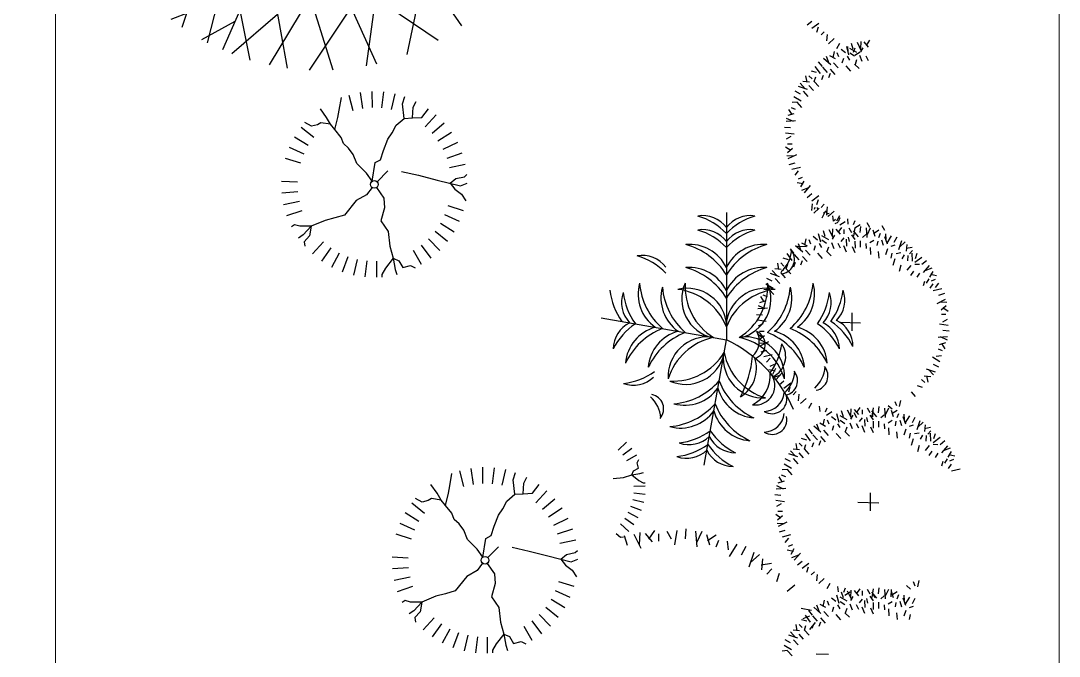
# Model space of a CAD drawing. Header units: millimetres. Extents: x 216896 to 446004, y 63591 to 243769.
# Drawn here: x 393768 to 398583, y 94397 to 97343 of the extents above; entities that cross this region are included whole.
import ezdxf

# ---------------------------------------------------------------- set-up
doc = ezdxf.new("R2010")
doc.units = ezdxf.units.MM
doc.layers.add('green', color=7, linetype='Continuous', true_color=0x45e718)
doc.layers.add('trees', color=7, linetype='Continuous', true_color=0x547000)
doc.layers.add('line pedestr', color=7, linetype='Continuous', lineweight=5, true_color=0x1c1c1c)

# ---------------------------------------------------------------- blocks, each defined once
blk = doc.blocks.new('A$C19F01AD3')
at = {"color": 0}
for p, q in [((-0.115, 0.8195), (-0.2202, 0.9202)), ((-0.1988, 0.7618), (-0.1968, 0.9257)), ((-0.0031, 0.0658), (-0.1325, 0.9375)), ((-0.108, 0.7723), (-0.021, 0.9474)), ((0.0363, 0.7514), (-0.0938, 0.9425)), ((-0.071, 0.5232), (0.1249, 0.9402)), ((0.181, 0.5052), (0.0552, 0.9465)), ((0.301, 0.652), (0.208, 0.9258)), ((-0.0951, 0.6858), (-0.3546, 0.876)), ((-0.2838, 0.5658), (-0.306, 0.8946)), ((0.1385, 0.654), (0.2952, 0.9022)), ((-0.4103, 0.6563), (-0.4126, 0.8497)), ((-0.03, 0.2473), (0.4513, 0.8357)), ((0.3268, 0.1707), (0.4151, 0.8542)), ((-0.2806, 0.1368), (-0.4886, 0.8076)), ((-0.2916, 0.6819), (-0.4443, 0.8332)), ((-0.0528, 0.4005), (-0.5569, 0.7611)), ((0.5367, 0.4481), (0.5546, 0.7713)), ((-0.4267, 0.6081), (-0.6446, 0.6871)), ((-0.4229, 0.2018), (-0.6254, 0.7049)), ((0.3812, 0.5917), (0.6555, 0.6877)), ((0.4472, 0.3719), (0.7276, 0.6108)), ((-0.5373, 0.486), (-0.7796, 0.5255)), ((-0.6028, 0.3777), (-0.7624, 0.5507)), ((0.6097, 0.3613), (0.7917, 0.5249)), ((0.5807, 0.4856), (0.8119, 0.4929)), ((-0.365, 0.4089), (-0.8738, 0.3422)), ((0.0573, 0.0325), (0.8437, 0.4357)), ((-0.0562, 0.0344), (-0.8508, 0.3971)), ((0.3536, 0.3779), (0.8849, 0.3435)), ((-0.5139, 0.2433), (-0.9254, 0.1458)), ((0.4811, 0.2498), (0.9352, 0.1575)), ((0.4377, 0.069), (0.9199, 0.2325)), ((-0.6488, -0.0235), (-0.9173, 0.1921)), ((-0.1907, 0.0958), (-0.9302, -0.0968)), ((0.172, 0.0913), (0.9473, 0.0262)), ((0.542, 0.0602), (0.8997, -0.2902)), ((-0.5188, 0.0103), (-0.7855, -0.5045)), ((0.0581, -0.031), (0.7736, -0.5391)), ((-0.0477, -0.0455), (-0.672, -0.6476)), ((0.6596, -0.055), (0.9435, -0.0799)), ((-0.6229, -0.1906), (-0.9163, -0.1848)), ((-0.7388, -0.1883), (-0.8739, -0.3298)), ((0.2499, -0.1672), (0.3177, -0.8824)), ((0.3513, -0.2392), (0.9255, -0.1961)), ((-0.222, -0.2136), (0.1006, -0.9308)), ((0.592, -0.2211), (0.8318, -0.4462)), ((-0.6952, -0.3301), (-0.8913, -0.2802)), ((-0.3305, -0.3182), (-0.818, -0.4501)), ((0.4467, -0.307), (0.8642, -0.3812)), ((0.5127, -0.3538), (0.6746, -0.6569)), ((-0.5445, -0.3761), (-0.6362, -0.6828)), ((-0.4398, -0.4237), (-0.5037, -0.7859)), ((-0.1346, -0.408), (0.3943, -0.8517)), ((0.2761, -0.4442), (0.8082, -0.4868)), ((0.4264, -0.4562), (0.5216, -0.7817)), ((-0.5789, -0.4913), (-0.7533, -0.5512)), ((-0.0916, -0.5036), (-0.3906, -0.8481)), ((0.282, -0.5056), (0.1962, -0.9162)), ((-0.1578, -0.5799), (-0.5512, -0.7532)), ((0.2893, -0.5824), (0.5833, -0.7377)), ((0.4576, -0.5627), (0.7241, -0.6029)), ((-0.0184, -0.6664), (-0.1536, -0.922)), ((0.1476, -0.6448), (0.0156, -0.9355)), ((-0.393, -0.6835), (-0.3705, -0.8571)), ((-0.2452, -0.6806), (-0.2392, -0.9032)), ((-0.0657, -0.756), (-0.2808, -0.8909))]:
    blk.add_line(p, q, dxfattribs=at)
blk.add_circle((0, 0), 0.0659, dxfattribs=at)

msp = doc.modelspace()

# ---------------------------------------------------------------- linework, layer by layer
at = {"layer": 'green'}
for p, q in [((395244.4, 96929), (395254.2, 96987.6)), ((395288.6, 96999), (395308.2, 96926.8)), ((395341.5, 97010.6), (395351.8, 96936.5)), ((395395.4, 97015.5), (395396.4, 96940.7)), ((395449.5, 97013.6), (395441.1, 96939.3)), ((395502.9, 97004.9), (395485.3, 96932.2)), ((395537.1, 96958.3), (395549.1, 96991.7)), ((395185.9, 96895.2), (395156.8, 96935.4)), ((395546.1, 96890.7), (395537.1, 96958.3)), ((395584.4, 96892.9), (395586.6, 96942.5)), ((395586.6, 96942.5), (395601.7, 96969.4)), ((395627.2, 96895.2), (395657.8, 96935.4)), ((395203.9, 96863.7), (395185.9, 96895.2)), ((395224.2, 96838.9), (395237.7, 96895.2)), ((395237.7, 96895.2), (395244.4, 96929)), ((395507.8, 96859.2), (395546.1, 96890.7)), ((395546.1, 96890.7), (395584.4, 96892.9)), ((395584.4, 96892.9), (395627.2, 96895.2)), ((395693.6, 96906.9), (395643.1, 96851.7)), ((395067.8, 96850.1), (395126, 96803.2)), ((395116.1, 96854.7), (395085.3, 96871.1)), ((395143.1, 96861.4), (395116.1, 96854.7)), ((395158.9, 96870.4), (395143.1, 96861.4)), ((395203.9, 96863.7), (395158.9, 96870.4)), ((395224.2, 96838.9), (395203.9, 96863.7)), ((395253.4, 96802.8), (395224.2, 96838.9)), ((395489.8, 96823.1), (395507.8, 96859.2)), ((395731.7, 96868.5), (395674.7, 96820)), ((395037.2, 96805.5), (395100.9, 96766.2)), ((395264.7, 96773.6), (395253.4, 96802.8)), ((395449.3, 96742), (395469.6, 96793.8)), ((395469.6, 96793.8), (395489.8, 96823.1)), ((395764.7, 96825.6), (395702.1, 96784.7)), ((395012.4, 96757.3), (395080.5, 96726.3)), ((395287.2, 96753.3), (395264.7, 96773.6)), ((395309.7, 96724), (395287.2, 96753.3)), ((395435.8, 96699.2), (395449.3, 96742)), ((395792.1, 96778.9), (395724.8, 96746.2)), ((394993.9, 96706.5), (395065.3, 96684.3)), ((395325.5, 96681.2), (395309.7, 96724)), ((395411, 96685.7), (395435.8, 96699.2)), ((395813.4, 96729.1), (395742.6, 96705.1)), ((395370.5, 96636.2), (395325.5, 96681.2)), ((395397, 96599.1), (395411, 96685.7)), ((395419.8, 96597.2), (395469.6, 96647.4)), ((395532.6, 96645.2), (395611.4, 96627.1)), ((395828.3, 96677.1), (395755, 96662.1)), ((394976.6, 96599.8), (395051.3, 96596.1)), ((395397, 96599.1), (395370.5, 96636.2)), ((395611.4, 96627.1), (395699.2, 96604.6)), ((395699.2, 96604.6), (395807.3, 96577.6)), ((395759.1, 96589.7), (395784.8, 96611.4)), ((395784.8, 96611.4), (395825.3, 96620.4)), ((395825.3, 96620.4), (395836, 96630.1)), ((394978.1, 96545.7), (395052.7, 96551.4)), ((395396.5, 96570.6), (395370.5, 96537)), ((395417.5, 96570.1), (395451.6, 96521.3)), ((395759.1, 96589.7), (395780.3, 96561.8)), ((395780.3, 96561.8), (395811.8, 96539.3)), ((395807.3, 96577.6), (395838.3, 96590.3)), ((394986.3, 96492.2), (395059.7, 96507.2)), ((395323.2, 96510), (395269.2, 96442.4)), ((395370.5, 96537), (395323.2, 96510)), ((395451.6, 96521.3), (395453.8, 96476.2)), ((395811.8, 96539.3), (395831.5, 96508)), ((395001.2, 96440.2), (395072.1, 96464.2)), ((395453.8, 96476.2), (395438, 96415.4)), ((395820.8, 96462.8), (395749.3, 96485)), ((397039.6, 96454.1), (397039.6, 95864)), ((397448.3, 96469.8), (397451.6, 96478.4)), ((397463.5, 96466.2), (397462.4, 96477.1)), ((397501.8, 96460.6), (397490.6, 96450.3)), ((397505.7, 96455.1), (397504.4, 96441.7)), ((395179.1, 96417.7), (395113.8, 96390.6)), ((395224.2, 96428.9), (395179.1, 96417.7)), ((395269.2, 96442.4), (395224.2, 96428.9)), ((395438, 96415.4), (395471.8, 96365.9)), ((395802.3, 96412), (395734.2, 96443)), ((397516.6, 96449.6), (397503.9, 96447.2)), ((397510.8, 96436.3), (397517.1, 96442.9)), ((397536.1, 96415.2), (397545.6, 96423.1)), ((397556.7, 96407.3), (397542.5, 96402)), ((395037.3, 96397.4), (395023.8, 96388)), ((395062.1, 96390.6), (395037.3, 96397.4)), ((395113.8, 96390.6), (395062.1, 96390.6)), ((395113.8, 96390.6), (395077.8, 96350.1)), ((395113.8, 96390.6), (395107.1, 96345.6)), ((395471.8, 96365.9), (395478.6, 96298.3)), ((395746.9, 96319.2), (395688.7, 96366.1)), ((395777.5, 96363.8), (395713.8, 96403.1)), ((395077.8, 96350.1), (395055.5, 96335.6)), ((395107.1, 96345.6), (395082.3, 96318.6)), ((395082.3, 96318.6), (395085.3, 96298.1)), ((395121.1, 96262.4), (395171.6, 96317.6)), ((395711, 96278.7), (395659.1, 96332.6)), ((395163.7, 96229.1), (395206.9, 96290.2)), ((395210.2, 96201.3), (395245.4, 96267.4)), ((395478.6, 96298.3), (395494.3, 96242)), ((395625.4, 96212.8), (395588.5, 96277.9)), ((395670.2, 96243.1), (395625.5, 96303)), ((397411.1, 96295.2), (397368.4, 96296.5)), ((395259.8, 96179.7), (395286.5, 96249.6)), ((395311.7, 96164.4), (395329.4, 96237.1)), ((395365.2, 96155.7), (395373.6, 96230)), ((395419.3, 96153.8), (395418.3, 96228.6)), ((395494.3, 96242), (395458.3, 96196.9)), ((395494.3, 96242), (395503.3, 96190.2)), ((395494.3, 96242), (395521.3, 96230.7)), ((395521.3, 96230.7), (395539.4, 96199.2)), ((395442.5, 96167.6), (395441.6, 96155)), ((395458.3, 96196.9), (395442.5, 96167.6)), ((395503.3, 96190.2), (395511, 96166.3)), ((395539.4, 96199.2), (395575.4, 96208.2)), ((395575.4, 96208.2), (395596.8, 96197.5)), ((396458.4, 95966.5), (397039.6, 95864)), ((396937.1, 95282.9), (397039.6, 95864)), ((395801.7, 95256.2), (395821.2, 95183.9)), ((395854.6, 95267.8), (395864.9, 95193.7)), ((395908.5, 95272.7), (395909.4, 95197.8)), ((395962.6, 95270.8), (395954.1, 95196.4)), ((396016, 95262.1), (395998.3, 95189.4)), ((396050.2, 95215.4), (396062.2, 95248.8)), ((395757.5, 95186.1), (395767.2, 95244.7)), ((396059.2, 95147.8), (396050.2, 95215.4)), ((396099.7, 95199.6), (396114.8, 95226.5)), ((395698.9, 95152.3), (395669.8, 95192.5)), ((395716.9, 95120.8), (395698.9, 95152.3)), ((395737.2, 95096), (395750.7, 95152.3)), ((395750.7, 95152.3), (395757.5, 95186.1)), ((396097.4, 95150.1), (396099.7, 95199.6)), ((396097.4, 95150.1), (396140.2, 95152.3)), ((396140.2, 95152.3), (396170.9, 95192.6)), ((396206.7, 95164), (396156.1, 95108.8)), ((395580.8, 95107.3), (395639.1, 95060.3)), ((395629.1, 95111.8), (395598.3, 95128.2)), ((395656.2, 95118.6), (395629.1, 95111.8)), ((395671.9, 95127.6), (395656.2, 95118.6)), ((395716.9, 95120.8), (395671.9, 95127.6)), ((395737.2, 95096), (395716.9, 95120.8)), ((396002.9, 95080.3), (396020.9, 95116.3)), ((396020.9, 95116.3), (396059.2, 95147.8)), ((396059.2, 95147.8), (396097.4, 95150.1)), ((396244.8, 95125.6), (396187.7, 95077.2)), ((395550.2, 95062.6), (395613.9, 95023.3)), ((395766.5, 95060), (395737.2, 95096)), ((395777.7, 95030.7), (395766.5, 95060)), ((395982.6, 95051), (396002.9, 95080.3)), ((396277.8, 95082.7), (396215.1, 95041.8)), ((395525.5, 95014.5), (395593.6, 94983.5)), ((395800.2, 95010.4), (395777.7, 95030.7)), ((395822.8, 94981.2), (395800.2, 95010.4)), ((395962.3, 94999.2), (395982.6, 95051)), ((396305.2, 95036), (396237.9, 95003.3)), ((395506.9, 94963.6), (395578.4, 94941.4)), ((395838.5, 94938.4), (395822.8, 94981.2)), ((395948.8, 94956.4), (395962.3, 94999.2)), ((396326.5, 94986.3), (396255.6, 94962.2)), ((395883.6, 94893.3), (395838.5, 94938.4)), ((395910.1, 94856.2), (395924.1, 94942.9)), ((395924.1, 94942.9), (395948.8, 94956.4)), ((396341.4, 94934.2), (396268.1, 94919.3)), ((395910.1, 94856.2), (395883.6, 94893.3)), ((395932.9, 94854.4), (395982.6, 94904.6)), ((396045.7, 94902.3), (396124.5, 94884.3)), ((396124.5, 94884.3), (396212.3, 94861.8)), ((396272.1, 94846.8), (396297.8, 94868.5)), ((396297.8, 94868.5), (396338.3, 94877.5)), ((396338.3, 94877.5), (396349, 94887.3)), ((395489.6, 94857), (395564.4, 94853.2)), ((395909.5, 94827.8), (395883.6, 94794.2)), ((395930.5, 94827.3), (395964.6, 94778.4)), ((396212.3, 94861.8), (396320.3, 94834.7)), ((396272.1, 94846.8), (396293.3, 94819)), ((396293.3, 94819), (396324.8, 94796.4)), ((396320.3, 94834.7), (396351.4, 94847.5)), ((395491.1, 94802.8), (395565.7, 94808.5)), ((395836.3, 94767.2), (395782.2, 94699.6)), ((395883.6, 94794.2), (395836.3, 94767.2)), ((395964.6, 94778.4), (395966.9, 94733.4)), ((396324.8, 94796.4), (396344.6, 94765.2)), ((395499.4, 94749.4), (395572.7, 94764.3)), ((395514.3, 94697.3), (395585.2, 94721.4)), ((395966.9, 94733.4), (395951.1, 94672.6)), ((396333.9, 94720), (396262.4, 94742.2)), ((395692.2, 94674.8), (395626.9, 94647.8)), ((395737.2, 94686.1), (395692.2, 94674.8)), ((395782.2, 94699.6), (395737.2, 94686.1)), ((395951.1, 94672.6), (395984.9, 94623)), ((396315.3, 94669.1), (396247.2, 94700.1)), ((395550.3, 94654.5), (395536.8, 94645.2)), ((395575.1, 94647.8), (395550.3, 94654.5)), ((395626.9, 94647.8), (395575.1, 94647.8)), ((395626.9, 94647.8), (395590.9, 94607.2)), ((395626.9, 94647.8), (395620.1, 94602.7)), ((395984.9, 94623), (395991.6, 94555.4)), ((396260, 94576.3), (396201.7, 94623.3)), ((396290.6, 94621), (396226.9, 94660.3)), ((395590.9, 94607.2), (395568.6, 94592.8)), ((395620.1, 94602.7), (395595.4, 94575.7)), ((395595.4, 94575.7), (395598.4, 94555.2)), ((395634.1, 94519.5), (395684.6, 94574.7)), ((396224, 94535.9), (396172.1, 94589.8)), ((395676.8, 94486.2), (395720, 94547.3)), ((395991.6, 94555.4), (396007.4, 94499.1)), ((396138.4, 94470), (396101.5, 94535.1)), ((396183.3, 94500.2), (396138.5, 94560.2)), ((395723.3, 94458.5), (395758.5, 94524.5)), ((395772.9, 94436.8), (395799.5, 94506.7)), ((395824.8, 94421.5), (395842.5, 94494.2)), ((395878.2, 94412.8), (395886.6, 94487.2)), ((395932.3, 94410.9), (395931.3, 94485.8)), ((396007.4, 94499.1), (395971.4, 94454.1)), ((396007.4, 94499.1), (396016.4, 94447.3)), ((396007.4, 94499.1), (396034.4, 94487.8)), ((396034.4, 94487.8), (396052.4, 94456.3)), ((395971.4, 94454.1), (395955.6, 94424.8)), ((396016.4, 94447.3), (396024, 94423.4)), ((396052.4, 94456.3), (396088.4, 94465.3)), ((396088.4, 94465.3), (396109.8, 94454.6)), ((395955.6, 94424.8), (395954.6, 94412.1))]:
    msp.add_line(p, q, dxfattribs=at)
for centre in [(395407.3, 96584.7), (395920.4, 94841.8)]:
    msp.add_circle(centre, 17.7, dxfattribs=at)
for centre, radius, start, end in [((396929.8, 96303.7), 136.2, 36.2899, 99.6243), ((396819.3, 96144.2), 306.6, 44.0763, 73.3793), ((397149.3, 96303.7), 136.2, 80.3757, 143.71), ((397259.8, 96144.2), 306.6, 106.6206, 135.9237), ((396929.8, 96238.7), 136.2, 36.2899, 99.6243), ((396819.3, 96079.2), 306.6, 44.0763, 73.3793), ((397149.3, 96238.7), 136.2, 80.3757, 143.71), ((397259.8, 96079.2), 306.6, 106.6206, 135.9237), ((396868.9, 96118.1), 188.6, 25.2489, 95.3937), ((396769.6, 96000.4), 316.2, 31.3712, 75.0365), ((397210.2, 96118.1), 188.6, 84.6063, 154.7511), ((397309.5, 96000.4), 316.2, 104.9634, 148.6288), ((397195.4, 96290.4), 147.6, 311.7893, 355.382), ((397287.3, 96236.7), 67.9, 281.2524, 40.258), ((396648.7, 96119.5), 136.2, 36.2899, 99.6243), ((396538.3, 95960), 306.6, 44.0763, 73.3793), ((396868.9, 96010.8), 188.6, 25.2489, 95.3937), ((396769.6, 95893.1), 316.2, 31.3712, 75.0365), ((397210.2, 96010.8), 188.6, 84.6063, 154.7511), ((397309.5, 95893.1), 316.2, 104.9634, 148.6288), ((396819, 96076.2), 188.6, 164.6063, 234.7511), ((396952.1, 96153.6), 316.2, 184.9634, 228.6288), ((397016.8, 96053.1), 183.9, 156.3654, 256.574), ((397126.1, 96111.3), 278.2, 176.8122, 238.3335), ((396953, 96111.3), 278.2, 301.6664, 3.1878), ((397062.3, 96053.1), 183.9, 283.4259, 23.6346), ((397127, 96153.6), 316.2, 311.3712, 355.0365), ((397260.1, 96076.2), 188.6, 305.2489, 15.3937), ((396803.9, 96129.2), 306.6, 186.6206, 215.9237), ((396689.6, 96037.2), 136.2, 160.3757, 223.71), ((396865.9, 96118.3), 306.6, 186.6206, 215.9237), ((396924.7, 96057.5), 188.6, 164.6063, 234.7511), ((397057.9, 96135), 316.2, 184.9634, 228.6288), ((396857.4, 95919.2), 183.9, 3.4259, 103.6346), ((396781, 95821.7), 278.2, 21.6664, 83.1878), ((397221.7, 95919.2), 183.9, 76.3654, 176.574), ((397298.1, 95821.7), 278.2, 96.8122, 158.3335), ((397021.3, 96135), 316.2, 311.3712, 355.0365), ((397154.4, 96057.5), 188.6, 305.2489, 15.3937), ((397213.2, 96118.3), 306.6, 324.0763, 353.3793), ((397389.5, 96037.2), 136.2, 316.2899, 19.6243), ((397276.1, 96129.4), 306.6, 324.0763, 353.3793), ((397452.4, 96048.3), 136.2, 316.2899, 19.6243), ((396651.5, 95821), 136.2, 116.2899, 179.6243), ((396789.4, 95684.5), 306.6, 124.0763, 153.3793), ((396759.7, 95740.1), 188.6, 105.2489, 175.3937), ((397319.4, 95740.1), 188.6, 4.6063, 74.7511), ((397289.7, 95684.5), 306.6, 26.6206, 55.9237), ((397427.6, 95821), 136.2, 0.3757, 63.71), ((397352.6, 95695.6), 306.6, 26.6206, 55.9237), ((397490.5, 95832.1), 136.2, 0.3757, 63.71), ((396858.4, 95621.8), 316.2, 111.3712, 155.0365), ((396865.4, 95721.5), 188.6, 105.2489, 175.3937), ((396964.1, 95603.2), 316.2, 111.3712, 155.0365), ((396953.6, 95694.2), 183.9, 83.4259, 183.6346), ((397036.3, 95602.1), 278.2, 101.6664, 163.1878), ((397042.8, 95602.1), 278.2, 16.8122, 78.3335), ((397125.5, 95694.2), 183.9, 356.3654, 96.574), ((397100.3, 95857.1), 92.1, 311.3306, 29.5602), ((397153.2, 95841.9), 66.4, 284.8721, 65.7742), ((397115, 95603.2), 316.2, 24.9634, 68.6288), ((397213.7, 95721.5), 188.6, 4.6063, 74.7511), ((397220.7, 95621.8), 316.2, 24.9634, 68.6288), ((396765.3, 95288.6), 637.5, 23.3415, 64.5228), ((397003.6, 95884.1), 295, 324.1058, 352.4241), ((397212.1, 95786.4), 102.6, 295.5966, 35.0134), ((396792.3, 95950.6), 278.2, 266.8122, 328.3335), ((396850.5, 95841.3), 183.9, 246.3654, 346.574), ((397209.4, 95778), 183.9, 173.4259, 273.6346), ((397301.5, 95860.8), 278.2, 191.6664, 253.1878), ((396664.9, 95834.9), 498.5, 331.8609, 354.5992), ((397026.5, 95731.3), 152.8, 300.6327, 18.5523), ((397350.7, 95750.4), 147.6, 311.7893, 355.382), ((397442.6, 95696.7), 67.9, 281.2524, 40.258), ((396527.2, 95966.1), 306.6, 276.6206, 305.9237), ((396608.3, 95789.9), 136.2, 250.3757, 313.71), ((397095.6, 95695.6), 147.5, 295.9029, 6.2463), ((397174.1, 95652.2), 90.4, 261.0237, 41.1256), ((397210.2, 95728.3), 147.6, 311.7893, 355.382), ((397302.1, 95674.5), 67.9, 281.2524, 40.258), ((396768.6, 95882.3), 316.2, 274.9634, 318.6288), ((396846.1, 95749.2), 188.6, 254.6063, 324.7511), ((397182.1, 95689.9), 188.6, 195.2489, 265.3937), ((397300.4, 95788.6), 316.2, 201.3712, 245.0365), ((396588.9, 95489.8), 147.6, 4.618, 48.2106), ((396680.8, 95543.6), 67.9, 319.742, 78.7475), ((397213.3, 95626.7), 94.5, 271.346, 354.8155), ((397252.1, 95588.8), 67.3, 237.1467, 12.9422), ((396750, 95776.6), 316.2, 274.9634, 318.6288), ((397281.8, 95682.9), 316.2, 201.3712, 245.0365), ((396827.4, 95643.5), 188.6, 254.6063, 324.7511), ((397163.5, 95584.2), 188.6, 195.2489, 265.3937), ((397213.3, 95530.6), 94.5, 271.346, 354.8155), ((397252.1, 95492.7), 67.3, 237.1467, 12.9422), ((396785.3, 95690.4), 306.6, 276.6206, 305.9237), ((397219.1, 95613.9), 306.6, 214.0763, 243.3793), ((396866.4, 95514.1), 136.2, 250.3757, 313.71), ((397082.6, 95476), 136.2, 206.2899, 269.6243), ((396774.1, 95627), 306.6, 276.6206, 305.9237), ((396855.2, 95450.8), 136.2, 250.3757, 313.71), ((397071.4, 95412.7), 136.2, 206.2899, 269.6243), ((397207.9, 95550.5), 306.6, 214.0763, 243.3793)]:
    msp.add_arc(centre, radius, start, end, dxfattribs=at)
at = {"layer": 'line pedestr'}
msp.add_line((393929.3, 91321.1), (393929.3, 110779.3), dxfattribs=at)
msp.add_lwpolyline([(398583.1, 76231.8), (398583.1, 149231.8)], dxfattribs=at)
at = {"layer": 'trees'}
for p, q in [((397435.7, 97340.4), (397414.1, 97322.5)), ((397468.1, 97331.5), (397435.7, 97307.5)), ((397464.5, 97313.5), (397457.3, 97289.5)), ((397493.3, 97292.5), (397478.9, 97277.5)), ((397504.8, 97249.7), (397507.8, 97280.1)), ((397513.8, 97237.2), (397539.2, 97260.7)), ((397563.9, 97238.5), (397550.9, 97213.7)), ((397607.2, 97184.8), (397597.5, 97223.9)), ((397600.8, 97224.6), (397603.3, 97199.7)), ((397627.9, 97211.3), (397619.6, 97238.1)), ((397666.7, 97203), (397647.2, 97242.2)), ((397662.4, 97247.6), (397661.1, 97213.1)), ((397677.7, 97245.2), (397697.1, 97221.6)), ((397703.9, 97253.8), (397687.4, 97229.5)), ((397502.7, 97178.6), (397514.7, 97146.2)), ((397517.7, 97182.2), (397544.6, 97167.8)), ((397538.7, 97200.2), (397532.7, 97171.4)), ((397561.6, 97176.5), (397553.3, 97195.5)), ((397592, 97195), (397572.6, 97210.8)), ((397612.4, 97160.7), (397601.6, 97178.7)), ((397644.8, 97196.7), (397612.4, 97214.7)), ((397634, 97178.7), (397612.4, 97193.7)), ((397635.4, 97216.3), (397627.9, 97196.9)), ((397634.9, 97183.3), (397659.5, 97199.4)), ((397669.9, 97154.7), (397659.1, 97181.7)), ((397662.7, 97199.7), (397673.5, 97217.7)), ((397698.7, 97157.7), (397687.9, 97178.7)), ((397475.7, 97099.5), (397451.8, 97131.8)), ((397484.7, 97131.8), (397466.7, 97153.4)), ((397508.1, 97103.8), (397486.5, 97127.8)), ((397523.7, 97139), (397490.7, 97167.8)), ((397558.5, 97124.8), (397536.9, 97148.8)), ((397576.4, 97148.8), (397583.6, 97169.7)), ((397616, 97109.8), (397594.4, 97133.8)), ((397655.6, 97121.8), (397634, 97142.8)), ((397637.6, 97142.8), (397644.8, 97163.7)), ((397406.5, 97087.4), (397412, 97058.5)), ((397436.8, 97074.3), (397421.8, 97088.7)), ((397457.7, 97103.1), (397433.8, 97110.3)), ((397447, 97061.9), (397454.2, 97082.8)), ((397482.9, 97070.8), (397490.1, 97091.8)), ((397515.3, 97079.8), (397522.5, 97100.8)), ((397544.1, 97094.8), (397522.5, 97118.8)), ((397416, 97025.2), (397374.6, 97039.1)), ((397381.5, 97053.7), (397405, 97028.4)), ((397394, 97062.8), (397424.4, 97059.8)), ((397443.4, 97019.9), (397421.8, 97043.9)), ((397468.6, 97037.9), (397447, 97061.9)), ((397386.9, 96970.3), (397352.3, 96991)), ((397382.8, 97003.6), (397357.9, 97016.7)), ((397418.2, 96992.9), (397396.6, 97016.9)), ((397360.5, 96932.1), (397341.2, 96939.7)), ((397368.9, 96966.7), (397344, 96964.2)), ((397389.4, 96942), (397367.9, 96966)), ((397317.4, 96892), (397348.7, 96877.5)), ((397325.4, 96905.1), (397354.6, 96914)), ((397327.5, 96932.6), (397343.6, 96908.1)), ((397337.7, 96846.2), (397309.7, 96848.7)), ((397360.2, 96878.8), (397316.5, 96875.9)), ((397354.2, 96816.9), (397314.4, 96822.9)), ((397339, 96806.8), (397316.9, 96794.9)), ((397313.8, 96759.4), (397338.1, 96742.9)), ((397322.4, 96733.2), (397346, 96752.6)), ((397344.5, 96771.6), (397323.7, 96771.2)), ((397320, 96718), (397354.5, 96716.7)), ((397364.5, 96722.2), (397325.3, 96702.8)), ((397356.3, 96683.5), (397329.5, 96675.1)), ((397382.7, 96662.8), (397343.7, 96653)), ((397372.5, 96647.5), (397356.7, 96628.2)), ((397391.1, 96617.2), (397372.1, 96608.8)), ((397385.4, 96573.2), (397399.8, 96600.2)), ((397367.4, 96594.2), (397396.2, 96588.2)), ((397389, 96558.2), (397421.3, 96570.2)), ((397428.5, 96579.2), (397399.8, 96546.2)), ((397435.7, 96540.2), (397414.1, 96522.3)), ((397468.1, 96531.3), (397435.7, 96507.3)), ((397464.5, 96513.3), (397457.3, 96489.3)), ((397435.6, 96463.5), (397438.6, 96493.9)), ((397444.6, 96451), (397470, 96474.5)), ((397493.3, 96492.3), (397478.9, 96477.3)), ((397494.7, 96452.3), (397481.7, 96427.4)), ((397504.8, 96449.5), (397507.8, 96479.9)), ((397513.8, 96437.1), (397539.2, 96460.5)), ((397531.6, 96438.4), (397534.1, 96413.5)), ((397563.9, 96438.3), (397550.9, 96413.5)), ((397566.2, 96430), (397558.7, 96410.7)), ((397565.7, 96397), (397590.3, 96413.1)), ((397600.8, 96424.4), (397603.3, 96399.5)), ((397635.4, 96416.1), (397627.9, 96396.7)), ((397691.6, 96408.5), (397703.4, 96386.4)), ((397476.9, 96316.5), (397467.2, 96355.5)), ((397497.6, 96342.9), (397489.3, 96369.7)), ((397536.4, 96334.7), (397516.9, 96373.8)), ((397532.1, 96379.2), (397530.8, 96344.7)), ((397547.4, 96376.8), (397566.8, 96353.2)), ((397573.6, 96385.4), (397557.1, 96361.1)), ((397585.8, 96354.7), (397585.3, 96375.5)), ((397620.9, 96360.2), (397609.1, 96382.3)), ((397652.8, 96342), (397628.5, 96370)), ((397631.1, 96345), (397637, 96384.8)), ((397634.9, 96383.1), (397659.5, 96399.2)), ((397660.4, 96361.5), (397662.9, 96389.5)), ((397693, 96339), (397690, 96382.7)), ((397706.1, 96381.8), (397691.7, 96350.5)), ((397719.3, 96373.8), (397728.2, 96344.6)), ((397746.8, 96371.7), (397722.2, 96355.6)), ((397746.3, 96338.7), (397753.8, 96358)), ((397760.8, 96394.5), (397772.6, 96372.5)), ((397372.4, 96310.2), (397384.4, 96277.9)), ((397387.4, 96313.8), (397414.3, 96299.4)), ((397408.4, 96331.8), (397402.4, 96303)), ((397431.3, 96308.1), (397423, 96327.1)), ((397461.7, 96326.7), (397442.3, 96342.5)), ((397482.1, 96292.4), (397471.3, 96310.4)), ((397514.5, 96328.3), (397482.1, 96346.3)), ((397503.7, 96310.4), (397482.1, 96325.4)), ((397539.6, 96286.4), (397528.8, 96313.4)), ((397532.4, 96331.3), (397543.2, 96349.3)), ((397568.4, 96289.4), (397557.6, 96310.4)), ((397572.2, 96320.3), (397586.1, 96337.6)), ((397598, 96298.4), (397596.9, 96330.7)), ((397610, 96319.3), (397606.1, 96339.9)), ((397636.5, 96328.8), (397621.3, 96350.3)), ((397637.6, 96289.4), (397636.5, 96321.7)), ((397662.1, 96294), (397661.2, 96323)), ((397670.7, 96338.7), (397687, 96351.9)), ((397690.1, 96287), (397687.2, 96310.4)), ((397704.2, 96314.7), (397723.2, 96326.2)), ((397739.5, 96300.8), (397742.8, 96321.5)), ((397767.6, 96300.7), (397760.7, 96326.1)), ((397787.4, 96307.5), (397774.2, 96342.1)), ((397780.9, 96330.3), (397778.4, 96355.2)), ((397784.5, 96312.3), (397805.2, 96346.9)), ((397817.8, 96316.4), (397830.9, 96341.3)), ((397839.4, 96283.2), (397853.3, 96324.6)), ((397867.9, 96317.7), (397842.6, 96294.2)), ((397345.4, 96231.1), (397321.5, 96263.5)), ((397354.4, 96263.5), (397336.4, 96285.1)), ((397377.8, 96235.5), (397356.2, 96259.4)), ((397393.4, 96270.7), (397360.4, 96299.4)), ((397428.2, 96256.4), (397406.6, 96280.4)), ((397446.1, 96280.4), (397453.3, 96301.4)), ((397485.7, 96241.4), (397464.1, 96265.4)), ((397525.3, 96253.4), (397503.7, 96274.4)), ((397507.3, 96274.4), (397514.5, 96295.4)), ((397596, 96270.2), (397583.9, 96300.1)), ((397637.3, 96267.9), (397624.2, 96295)), ((397709.5, 96259.5), (397708.4, 96291.7)), ((397747.5, 96243.2), (397744.5, 96273.2)), ((397779.7, 96259.2), (397788.8, 96286.8)), ((397803.1, 96298.3), (397822.9, 96305.1)), ((397803.7, 96243), (397808.9, 96266)), ((397826.4, 96264.3), (397848.2, 96268.6)), ((397901.6, 96292.7), (397872.7, 96287.2)), ((397876.9, 96305.2), (397874, 96274.8)), ((397888.5, 96262.4), (397902.8, 96277.4)), ((397902.1, 96229.1), (397901.5, 96266.1)), ((397917.2, 96241.4), (397924.4, 96265.4)), ((397276.2, 96219), (397281.7, 96190.2)), ((397306.5, 96205.9), (397291.5, 96220.3)), ((397327.4, 96234.7), (397303.5, 96241.9)), ((397316.7, 96193.5), (397323.9, 96214.5)), ((397352.6, 96202.5), (397359.8, 96223.5)), ((397385, 96211.5), (397392.2, 96232.5)), ((397413.8, 96226.5), (397392.2, 96250.4)), ((397812.5, 96210.6), (397822.4, 96241.3)), ((397842.6, 96182.3), (397850, 96211.5)), ((397854.8, 96239.2), (397865, 96257.5)), ((397881.1, 96229.5), (397883.3, 96255.6)), ((397913.6, 96223.5), (397946, 96247.4)), ((397913.7, 96215), (397934.7, 96214.7)), ((397946, 96214.5), (397967.6, 96232.5)), ((397285.7, 96156.8), (397244.3, 96170.8)), ((397251.2, 96185.4), (397274.7, 96160)), ((397263.7, 96194.4), (397294.1, 96191.4)), ((397313.1, 96151.6), (397291.5, 96175.5)), ((397338.3, 96169.5), (397316.7, 96193.5)), ((397878.4, 96186.3), (397896.3, 96209.2)), ((397895.3, 96162.9), (397908.1, 96182.8)), ((397924.1, 96153.9), (397936.9, 96173.8)), ((397953.2, 96175.5), (397982, 96208.5)), ((397992.7, 96196.5), (397960.4, 96184.5)), ((397996.3, 96181.5), (397982, 96154.6)), ((398014.3, 96160.5), (397985.6, 96166.5)), ((397256.6, 96101.9), (397222, 96122.7)), ((397252.5, 96135.3), (397227.6, 96148.3)), ((397287.9, 96124.6), (397266.3, 96148.6)), ((397953.2, 96115.6), (397960.4, 96136.6)), ((397967.3, 96127), (397980, 96146.8)), ((397985.2, 96103), (397998, 96122.8)), ((397990.6, 96137.6), (398009.6, 96145.9)), ((398009.2, 96107.2), (398025, 96126.6)), ((397230.2, 96063.8), (397210.9, 96071.3)), ((397238.6, 96098.4), (397213.7, 96095.9)), ((397259.1, 96073.6), (397237.6, 96097.6)), ((397999, 96092), (398038, 96101.7)), ((398025.4, 96071.3), (398052.2, 96079.6)), ((397187.1, 96023.6), (397218.4, 96009.2)), ((397195.1, 96036.7), (397224.3, 96045.6)), ((397197.2, 96064.3), (397213.3, 96039.7)), ((398017.2, 96032.5), (398056.4, 96052)), ((398061.7, 96036.8), (398027.3, 96038.1)), ((398059.3, 96021.5), (398035.7, 96002.1)), ((397207.4, 95977.8), (397179.4, 95980.4)), ((397229.9, 96010.5), (397186.2, 96007.5)), ((397622.3, 95905.8), (397622.3, 95989.7)), ((398037.2, 95983.1), (398058, 95983.6)), ((398067.9, 95995.3), (398043.6, 96011.8)), ((397223.9, 95948.6), (397184.1, 95954.5)), ((397208.7, 95938.4), (397186.6, 95926.6)), ((397661.9, 95941.8), (397564.8, 95944.8)), ((398027.5, 95937.8), (398067.3, 95931.8)), ((398042.7, 95948), (398064.8, 95959.8)), ((397183.5, 95891.1), (397207.8, 95874.6)), ((397192.1, 95864.8), (397215.7, 95884.3)), ((397214.2, 95903.3), (397193.4, 95902.8)), ((398021.6, 95875.9), (398065.2, 95878.9)), ((398064.4, 95862.8), (398033, 95877.2)), ((398044, 95908.5), (398072, 95906)), ((397189.7, 95849.6), (397224.2, 95848.3)), ((397234.2, 95853.9), (397195, 95834.4)), ((398056.3, 95849.6), (398027.1, 95840.7)), ((398054.2, 95822.1), (398038.1, 95846.7)), ((397226, 95815.1), (397199.2, 95806.8)), ((397252.4, 95794.4), (397213.4, 95784.7)), ((397242.2, 95779.2), (397226.4, 95759.8)), ((397994.8, 95784.4), (398029.4, 95763.7)), ((398012.8, 95788), (398037.7, 95790.5)), ((398021.2, 95822.6), (398040.5, 95815)), ((397260.8, 95748.8), (397241.8, 95740.5)), ((397255.1, 95704.9), (397269.5, 95731.8)), ((397965.7, 95729.5), (398007.1, 95715.6)), ((397998.9, 95751.1), (398023.8, 95738)), ((397237.1, 95725.8), (397265.9, 95719.8)), ((397258.7, 95689.9), (397291, 95701.9)), ((397298.2, 95710.9), (397269.5, 95677.9)), ((397987.7, 95692), (397957.3, 95694.9)), ((397975.2, 95667.3), (397969.8, 95696.2)), ((398000.2, 95701), (397976.7, 95726.3)), ((397305.4, 95671.9), (397283.8, 95653.9)), ((397337.8, 95662.9), (397305.4, 95638.9)), ((397334.2, 95644.9), (397327, 95621)), ((397924, 95651.7), (397947.9, 95644.5)), ((397944.9, 95680.4), (397959.9, 95666.1)), ((397363, 95624), (397348.6, 95609)), ((397374.5, 95581.2), (397377.5, 95611.6)), ((397383.5, 95568.7), (397408.9, 95592.2)), ((397897, 95622.9), (397915, 95601.3)), ((397433.6, 95570), (397420.6, 95545.1)), ((397470.5, 95556.1), (397473, 95531.2)), ((397505.1, 95547.7), (397497.6, 95528.4)), ((397621.3, 95499.2), (397601.9, 95538.4)), ((397617.1, 95543.7), (397615.8, 95509.3)), ((397632.3, 95541.3), (397651.7, 95517.7)), ((397658.6, 95549.9), (397642, 95525.6)), ((397670.7, 95519.2), (397670.3, 95540)), ((397705.9, 95524.7), (397694, 95546.8)), ((397716.1, 95509.5), (397722, 95549.3)), ((397719.3, 95507.2), (397720.6, 95541.6)), ((397745.3, 95526), (397747.8, 95554)), ((397777.9, 95503.6), (397775, 95547.2)), ((397791.1, 95546.4), (397776.7, 95515)), ((397789.7, 95559.7), (397809.1, 95543.9)), ((397804.2, 95538.3), (397813.1, 95509.1)), ((397820.1, 95578.3), (397828.4, 95559.2)), ((397843.1, 95554.6), (397849.1, 95583.3)), ((397493.3, 95496.3), (397487.3, 95467.5)), ((397504.6, 95514.7), (397529.2, 95530.8)), ((397516.3, 95472.6), (397507.9, 95491.6)), ((397546.7, 95491.2), (397527.3, 95507)), ((397561.9, 95481), (397552.1, 95520)), ((397599.4, 95492.9), (397567, 95510.8)), ((397588.6, 95474.9), (397567, 95489.9)), ((397582.6, 95507.4), (397574.2, 95534.2)), ((397617.4, 95495.9), (397628.2, 95513.8)), ((397630.5, 95526.2), (397642.3, 95504.1)), ((397657.1, 95484.8), (397671, 95502.1)), ((397683, 95462.9), (397681.8, 95495.2)), ((397695, 95483.8), (397691, 95504.4)), ((397721.4, 95493.3), (397706.3, 95514.8)), ((397737.7, 95506.5), (397713.4, 95534.5)), ((397755.6, 95503.2), (397771.9, 95516.4)), ((397789.2, 95479.2), (397808.2, 95490.7)), ((397831.8, 95536.2), (397807.2, 95520.1)), ((397831.2, 95503.2), (397838.8, 95522.5)), ((397852.5, 95465.2), (397845.6, 95490.6)), ((397872.3, 95472.1), (397859.1, 95506.6)), ((397865.8, 95494.8), (397863.3, 95519.7)), ((397869.4, 95476.8), (397890.1, 95511.4)), ((397902.7, 95480.9), (397915.8, 95505.8)), ((397924.3, 95447.7), (397938.3, 95489.1)), ((397439.4, 95428), (397421.4, 95449.6)), ((397478.3, 95435.2), (397445.4, 95464)), ((397457.3, 95474.7), (397469.3, 95442.4)), ((397472.3, 95478.3), (397499.3, 95464)), ((397513.1, 95420.9), (397491.5, 95444.9)), ((397531.1, 95444.9), (397538.3, 95465.9)), ((397567, 95456.9), (397556.3, 95474.9)), ((397592.2, 95438.9), (397599.4, 95459.9)), ((397624.6, 95450.9), (397613.8, 95477.9)), ((397653.4, 95453.9), (397642.6, 95474.9)), ((397681, 95434.7), (397668.9, 95464.6)), ((397722.2, 95432.4), (397709.1, 95459.5)), ((397722.5, 95453.9), (397721.4, 95486.2)), ((397747, 95458.5), (397746.1, 95487.5)), ((397775.1, 95451.5), (397772.1, 95474.9)), ((397794.4, 95424), (397793.3, 95456.2)), ((397824.4, 95465.3), (397827.7, 95486)), ((397864.7, 95423.7), (397873.7, 95451.3)), ((397888, 95462.8), (397907.9, 95469.6)), ((397952.8, 95482.2), (397927.5, 95458.7)), ((397986.5, 95457.2), (397957.6, 95451.8)), ((397961.9, 95469.7), (397958.9, 95439.3)), ((397973.4, 95426.9), (397987.8, 95441.9)), ((397412.4, 95399.2), (397388.4, 95406.4)), ((397430.4, 95395.6), (397406.4, 95428)), ((397462.8, 95400), (397441.2, 95423.9)), ((397470, 95376), (397477.1, 95397)), ((397498.7, 95391), (397477.1, 95414.9)), ((397570.6, 95406), (397549.1, 95429.9)), ((397610.2, 95417.9), (397588.6, 95438.9)), ((397832.5, 95407.7), (397829.4, 95437.7)), ((397888.6, 95407.5), (397893.8, 95430.5)), ((397897.4, 95375.1), (397907.4, 95405.8)), ((397911.4, 95428.8), (397933.1, 95433.1)), ((397939.7, 95403.7), (397949.9, 95422)), ((397966.1, 95394), (397968.3, 95420.2)), ((397987.1, 95393.6), (397986.4, 95430.6)), ((397998.6, 95388), (398030.9, 95412)), ((398002.2, 95406), (398009.4, 95429.9)), ((398030.9, 95379), (398052.5, 95397)), ((396576, 95389.1), (396538.2, 95352.7)), ((396601, 95360.5), (396559, 95329.1)), ((397336.2, 95349.9), (397359.6, 95324.5)), ((397348.6, 95358.9), (397379.1, 95356)), ((397361.1, 95383.6), (397366.6, 95354.7)), ((397391.4, 95370.5), (397376.4, 95384.8)), ((397401.6, 95358), (397408.8, 95379)), ((397423.2, 95334), (397401.6, 95358)), ((397437.6, 95367), (397444.8, 95388)), ((397927.6, 95346.8), (397935, 95376)), ((397963.3, 95350.8), (397981.3, 95373.7)), ((397980.3, 95327.4), (397993.1, 95347.3)), ((397998.6, 95379.6), (398019.6, 95379.2)), ((398038.1, 95340), (398066.9, 95373)), ((398077.7, 95361), (398045.3, 95349)), ((398081.3, 95346), (398066.9, 95319.1)), ((396622.2, 95329.1), (396576.6, 95303.2)), ((396625.5, 95294), (396633, 95309)), ((397337.4, 95299.8), (397312.6, 95312.8)), ((397370.7, 95321.3), (397329.2, 95335.3)), ((397372.9, 95289.1), (397351.3, 95313.1)), ((397398, 95316.1), (397376.5, 95340)), ((398009.1, 95318.4), (398021.8, 95338.3)), ((398038.1, 95280.1), (398045.3, 95301.1)), ((398052.2, 95291.5), (398065, 95311.3)), ((398099.3, 95325.1), (398070.5, 95331)), ((398075.6, 95302.1), (398094.6, 95310.4)), ((396601.8, 95237.2), (396609.7, 95256.1)), ((396609.7, 95256.1), (396631.8, 95268.8)), ((396631.8, 95268.8), (396625.5, 95294)), ((396638.1, 95243.5), (396654.8, 95248.9)), ((397323.5, 95262.9), (397298.6, 95260.4)), ((397341.5, 95266.5), (397307, 95287.2)), ((397344.1, 95238.2), (397322.5, 95262.1)), ((398070.2, 95267.5), (398083, 95287.3)), ((398083.9, 95256.5), (398123, 95266.2)), ((396514.9, 95221.4), (396562.3, 95226.1)), ((396562.3, 95226.1), (396601.8, 95237.2)), ((396601.8, 95237.2), (396638.1, 95243.5)), ((396601.8, 95237.2), (396633.4, 95211.9)), ((396633.4, 95211.9), (396653.9, 95200.9)), ((396653.9, 95200.9), (396662.8, 95200.2)), ((397280.1, 95201.3), (397309.3, 95210.2)), ((397282.2, 95228.8), (397298.3, 95204.2)), ((397315.2, 95228.3), (397295.8, 95235.8)), ((396662.3, 95146.6), (396610.1, 95152.5)), ((396663.6, 95184.6), (396611.1, 95183.9)), ((397314.8, 95175), (397271.2, 95172)), ((397272, 95188.1), (397303.4, 95173.7)), ((397707.3, 95070.4), (397707.3, 95154.3)), ((396656.2, 95109.2), (396605.2, 95121.6)), ((397292.3, 95142.3), (397264.4, 95144.9)), ((397308.9, 95113.1), (397269, 95119)), ((397746.9, 95106.3), (397649.8, 95109.3)), ((396630.3, 95038), (396584, 95062.7)), ((396645.5, 95072.8), (396596.4, 95091.5)), ((397268.4, 95055.6), (397292.7, 95039.1)), ((397293.6, 95102.9), (397271.6, 95091.1)), ((397299.1, 95067.8), (397278.4, 95067.3)), ((396587.4, 94975.5), (396548.7, 95010.9)), ((396610.8, 95005.4), (396568, 95035.7)), ((397274.6, 95014.1), (397309.1, 95012.8)), ((397277, 95029.4), (397300.6, 95048.8)), ((397319.2, 95018.4), (397280, 94998.9)), ((396529.1, 94965.7), (396548.1, 94948.3)), ((396644.8, 94896.6), (396612.6, 94961.4)), ((396637.8, 94970.3), (396635.6, 94913.3)), ((396662.9, 94966.3), (396695, 94927.3)), ((396706.3, 94980.5), (396679, 94940.3)), ((396726.4, 94929.8), (396725.7, 94964.1)), ((396784.5, 94938.9), (396764.9, 94975.3)), ((396801.3, 94913.7), (396811.1, 94979.5)), ((396849.6, 94941), (396853.8, 94987.2)), ((396903.6, 94903.9), (396898.7, 94976)), ((396925.3, 94974.6), (396901.5, 94922.8)), ((396947, 94961.3), (396961.7, 94913)), ((397310.9, 94979.6), (397284.1, 94971.3)), ((396548.1, 94948.3), (396562.4, 94950.5)), ((396580.8, 94910.3), (396566.9, 94954.6)), ((396992.5, 94957.8), (396951.9, 94931.2)), ((396991.7, 94903.3), (397004.1, 94935.2)), ((397048.8, 94889.4), (397044.7, 94930.6)), ((397054.7, 94859.7), (397089, 94916.8)), ((397337.4, 94958.9), (397298.3, 94949.2)), ((397327.2, 94943.7), (397311.4, 94924.3)), ((397345.7, 94913.3), (397326.7, 94905)), ((397109.8, 94866.4), (397131.4, 94907.5)), ((397145.4, 94811.5), (397168.5, 94880)), ((397192.6, 94868.6), (397150.7, 94829.8)), ((397322, 94890.3), (397350.8, 94884.4)), ((397340, 94869.4), (397354.4, 94896.3)), ((397343.6, 94854.4), (397376, 94866.4)), ((397383.2, 94875.4), (397354.4, 94842.4)), ((397248.2, 94827.3), (397200.5, 94818.3)), ((397207.5, 94848), (397202.6, 94797.7)), ((397390.4, 94836.4), (397368.8, 94818.4)), ((397422.7, 94827.4), (397390.4, 94803.4)), ((397226.6, 94777.3), (397250.4, 94802)), ((397274.1, 94742.6), (397286, 94782.2)), ((397419.1, 94809.4), (397411.9, 94785.5)), ((397447.9, 94788.5), (397433.5, 94773.5)), ((397459.4, 94745.7), (397462.4, 94776.1)), ((397321.7, 94698), (397357.3, 94727.7)), ((397468.5, 94733.2), (397493.8, 94756.7)), ((397518.6, 94734.5), (397505.5, 94709.6)), ((397555.5, 94720.6), (397558, 94695.7)), ((397874.7, 94724.2), (397894, 94708.4)), ((397905, 94742.8), (397913.4, 94723.8)), ((397928, 94719.1), (397934, 94747.9)), ((397561.9, 94640.7), (397552.1, 94679.7)), ((397599.4, 94652.6), (397567, 94670.5)), ((397582.6, 94667.1), (397574.2, 94693.9)), ((397590.1, 94712.2), (397582.5, 94692.9)), ((397589.6, 94679.2), (397614.1, 94695.3)), ((397621.3, 94658.9), (397601.9, 94698.1)), ((397617.1, 94703.4), (397615.8, 94669)), ((397617.4, 94655.6), (397628.2, 94673.5)), ((397632.3, 94701), (397651.7, 94677.4)), ((397658.6, 94709.6), (397642, 94685.3)), ((397670.7, 94678.9), (397670.3, 94699.7)), ((397705.9, 94684.4), (397694, 94706.5)), ((397721.4, 94653), (397706.3, 94674.5)), ((397737.7, 94666.2), (397713.4, 94694.2)), ((397715.4, 94690.7), (397727.3, 94668.6)), ((397716.1, 94669.2), (397722, 94709)), ((397745.3, 94685.7), (397747.8, 94713.7)), ((397755.6, 94662.9), (397771.9, 94676.1)), ((397777.9, 94663.3), (397775, 94706.9)), ((397791.1, 94706.1), (397776.7, 94674.7)), ((397804.2, 94671.7), (397805.5, 94706.2)), ((397804.2, 94698), (397813.1, 94668.8)), ((397831.8, 94695.9), (397807.2, 94679.8)), ((397831.2, 94662.9), (397838.8, 94682.2)), ((397865.8, 94654.5), (397863.3, 94679.4)), ((397869.4, 94636.5), (397890.1, 94671.1)), ((397478.3, 94594.9), (397445.4, 94623.7)), ((397457.3, 94634.4), (397469.3, 94602.1)), ((397472.3, 94638), (397499.3, 94623.7)), ((397493.3, 94656), (397487.3, 94627.3)), ((397516.3, 94632.3), (397507.9, 94651.3)), ((397546.7, 94650.9), (397527.3, 94666.7)), ((397531.1, 94604.6), (397538.3, 94625.6)), ((397567, 94616.6), (397556.3, 94634.6)), ((397588.6, 94634.6), (397567, 94649.6)), ((397624.6, 94610.6), (397613.8, 94637.6)), ((397653.4, 94613.6), (397642.6, 94634.6)), ((397657.1, 94644.5), (397671, 94661.8)), ((397681, 94594.4), (397668.9, 94624.3)), ((397683, 94622.6), (397681.8, 94654.9)), ((397695, 94643.5), (397691, 94664.1)), ((397722.5, 94613.6), (397721.4, 94645.9)), ((397747, 94618.2), (397746.1, 94647.2)), ((397775.1, 94611.2), (397772.1, 94634.6)), ((397789.2, 94639), (397808.2, 94650.4)), ((397824.4, 94625), (397827.7, 94645.7)), ((397852.5, 94624.9), (397845.6, 94650.3)), ((397872.3, 94631.8), (397859.1, 94666.3)), ((397888, 94622.5), (397907.9, 94629.3)), ((397902.7, 94640.6), (397915.8, 94665.5)), ((397434.6, 94608.9), (397387, 94618.8)), ((397395.4, 94570.9), (397426.8, 94584.7)), ((397430.4, 94555.3), (397406.4, 94587.7)), ((397439.4, 94587.7), (397421.4, 94609.3)), ((397462.8, 94559.7), (397441.2, 94583.6)), ((397498.7, 94550.7), (397477.1, 94574.7)), ((397513.1, 94580.6), (397491.5, 94604.6)), ((397570.6, 94565.7), (397549.1, 94589.6)), ((397610.2, 94577.7), (397588.6, 94598.6)), ((397592.2, 94598.6), (397599.4, 94619.6)), ((397722.2, 94592.1), (397709.1, 94619.2)), ((397794.4, 94583.7), (397793.3, 94615.9)), ((397832.5, 94567.4), (397829.4, 94597.4)), ((397864.7, 94583.4), (397873.7, 94611)), ((397888.6, 94567.2), (397893.8, 94590.2)), ((397361.1, 94543.3), (397366.6, 94514.4)), ((397391.4, 94530.2), (397376.4, 94544.5)), ((397412.4, 94558.9), (397388.4, 94566.1)), ((397401.6, 94517.7), (397408.8, 94538.7)), ((397426.1, 94520.7), (397452.2, 94552.8)), ((397437.6, 94526.7), (397444.8, 94547.7)), ((397470, 94535.7), (397477.1, 94556.7)), ((397370.7, 94481), (397329.2, 94495)), ((397336.2, 94509.6), (397359.6, 94484.3)), ((397348.6, 94518.6), (397379.1, 94515.7)), ((397398, 94475.8), (397376.5, 94499.7)), ((397423.2, 94493.7), (397401.6, 94517.7)), ((397341.5, 94426.2), (397307, 94446.9)), ((397337.4, 94459.5), (397312.6, 94472.6)), ((397372.9, 94448.8), (397351.3, 94472.8)), ((397323.5, 94422.6), (397298.6, 94420.1)), ((397344.1, 94397.9), (397322.5, 94421.8)), ((397512.9, 94404.3), (397455.9, 94406.5))]:
    msp.add_line(p, q, dxfattribs=at)

# ---------------------------------------------------------------- block references
at = {"layer": 'green', "extrusion": (0, 0, -1), "xscale": 1210.070298443618, "yscale": 1210.070298443618, "zscale": -1210.070298431063, "rotation": 194.9999999996861}
msp.add_blockref('A$C19F01AD3', (-395151.7, 98262.2), dxfattribs=at)

doc.saveas('drawing.dxf')
